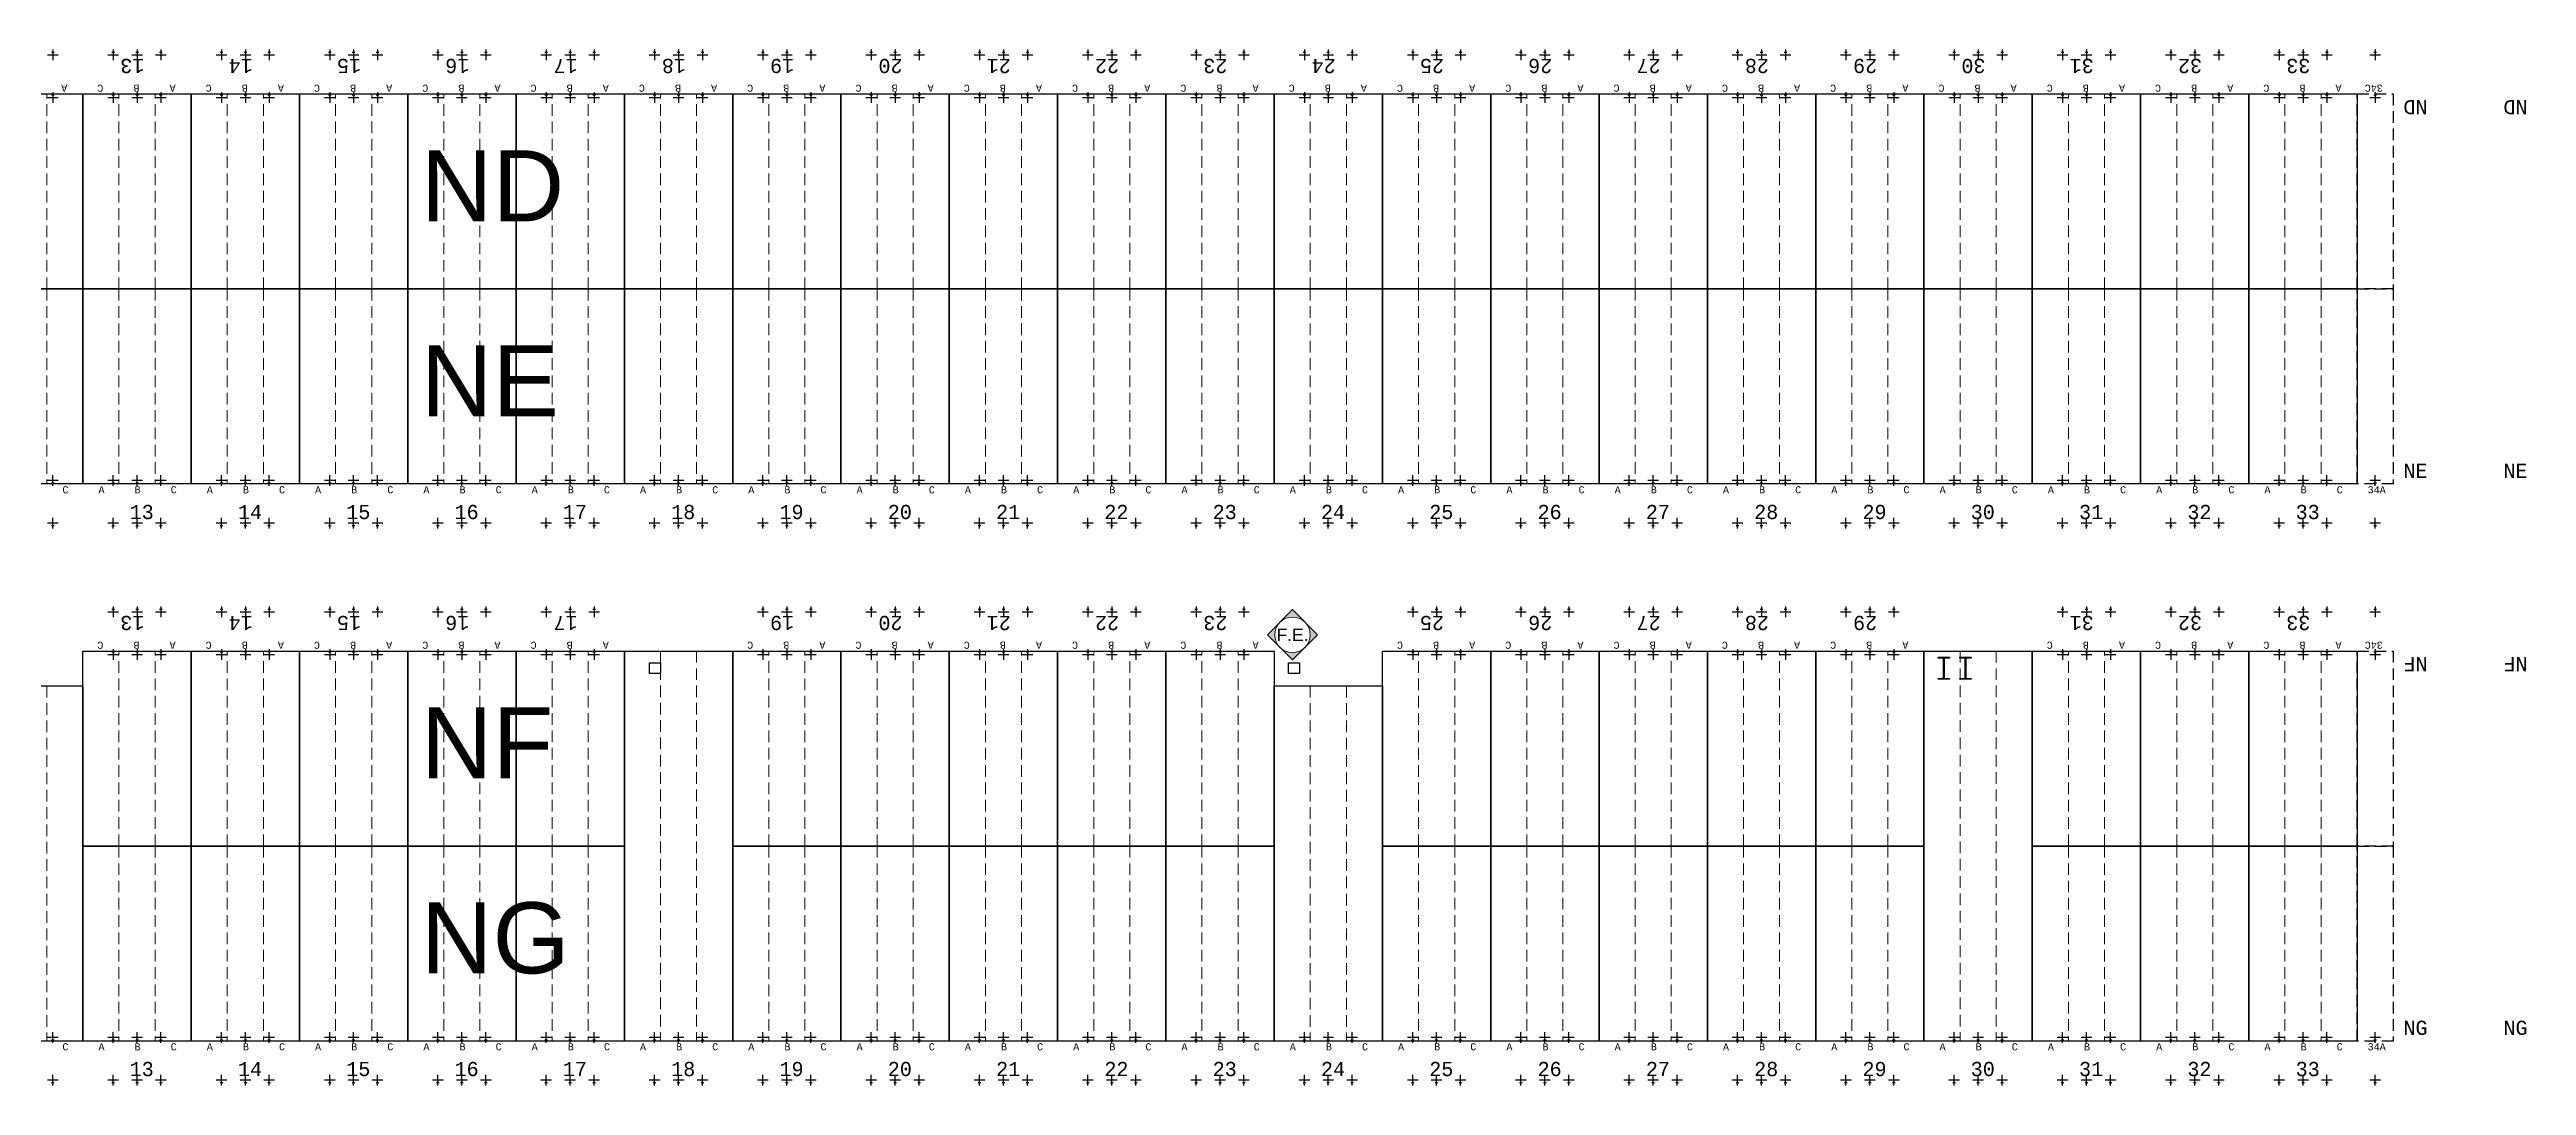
# Model space of a CAD drawing. Header units: inches. Extents: x -233729 to 737493, y -275239 to 196021.
# Drawn here: x 401999 to 471710, y 71302 to 100447 of the extents above; entities that cross this region are included whole.
import ezdxf
from ezdxf.enums import TextEntityAlignment as Align

# ---------------------------------------------------------------- set-up
doc = ezdxf.new("R2010")
doc.units = ezdxf.units.IN
doc.header["$MEASUREMENT"] = 0
doc.linetypes.add('DASHED', pattern=[0.75, 0.5, -0.25])
for name, color, linetype in [('_FL_NEW WH_WALLS', 1, 'Continuous'), ('Bin location transponder', 250, 'Continuous'), ('WF exist equipment', 6, 'Continuous'), ('WF_numbers', 6, 'Continuous')]:
    doc.layers.add(name, color=color, linetype=linetype)
for name, color, linetype, lineweight in [('WF buffer', 1, 'DASHED', 30), ('WF dimensions', 3, 'Continuous', 30), ('WF transponder', 3, 'Continuous', 30), ('WF_bay', 5, 'Continuous', 30), ('WF_sketch_stock_areas', 30, 'Continuous', 30), ('WF_text', 252, 'Continuous', 30)]:
    doc.layers.add(name, color=color, linetype=linetype, lineweight=lineweight)
doc.styles.add('ARIAL', font='arial.ttf')
doc.styles.add('WF_txt', font='consola.ttf')
doc.styles.add('WF_txt_notes', font='arial.ttf')

# ---------------------------------------------------------------- blocks, each defined once
blk = doc.blocks.new('A$C61e42c62')
at = {"layer": '_FL_NEW WH_WALLS'}
for points in [[(-353.9999997187406, 6113.945361435412), (-365.9999997187406, 6113.94536143169), (-365.9999997168779, 6125.945361431688), (-353.9999997187406, 6125.945361435412)], [(354.0000002831221, 6113.945361435412), (342.000000283122, 6113.94536143169), (342.0000002812594, 6125.945361431688), (354.0000002812594, 6125.945361431688)]]:
    blk.add_lwpolyline(points, close=True, dxfattribs=at)
for points in [[(1068.000000281259, 6132.185361433774), (1074.42750027962, 6132.185361433774), (1074.427500283345, 6131.225361432879), (1069.092500282451, 6131.225361432879, 0.4142135623730951), (1068.302500281483, 6130.435361433774), (1068.302500283345, 6109.455361429602, 0.4142135623730951), (1069.092500282451, 6108.665361430496), (1074.427500283345, 6108.665361434221), (1074.427500283345, 6107.705361433326), (1061.572500282898, 6107.705361433326), (1061.572500282898, 6108.665361434221), (1066.907500280067, 6108.665361434221, 0.4142135623730951), (1067.697500281036, 6109.455361433326), (1067.697500282898, 6130.435361433774, 0.4142135623730951), (1066.90750028193, 6131.225361432879), (1061.572500282898, 6131.225361432879), (1061.572500282898, 6132.185361433774), (1068.000000281259, 6132.185361433774)], [(1092.000000281259, 6132.185361433774), (1098.427500281483, 6132.185361433774), (1098.427500281483, 6131.225361432879), (1093.092500282451, 6131.225361432879, 0.4142135623730951), (1092.302500281483, 6130.435361433774), (1092.302500281483, 6109.455361429602, 0.4142135623730951), (1093.092500282451, 6108.665361430496), (1098.427500281483, 6108.665361434221), (1098.427500281483, 6107.705361433326), (1085.572500281036, 6107.705361433326), (1085.572500281036, 6108.665361434221), (1090.90750028193, 6108.665361434221, 0.4142135623730951), (1091.697500282898, 6109.455361433326), (1091.697500282898, 6130.435361433774, 0.4142135623730951), (1090.90750028193, 6131.225361432879), (1085.572500281036, 6131.225361432879), (1085.572500282898, 6132.185361433774), (1092.000000281259, 6132.185361433774)]]:
    blk.add_lwpolyline(points, format="xyb", dxfattribs=at)
blk = doc.blocks.new('Bin location transponder')
at = {"layer": 'Bin location transponder', "color": 3, "lineweight": 30}
for p, q in [((-600, 0), (600, 0)), ((-150, 300), (150, 300)), ((0, 600), (0, -600))]:
    blk.add_line(p, q, dxfattribs=at)
blk = doc.blocks.new('WF 10x18ft bay')
at = {"layer": 'WF_bay', "linetype": 'DASHED', "lineweight": 5, "ltscale": 650}
for p, q in [((1015.99999833107, 5486.400000327824), (1015.99999833107, 0)), ((2031.999998331071, 5486.400000625849), (2031.999998331071, 0))]:
    blk.add_line(p, q, dxfattribs=at)
at = {"layer": 'WF_bay'}
blk.add_lwpolyline([(-1.668929599e-06, 5486.400000029802), (3047.999998331071, 5486.399999970197), (3047.999999940396, 0), (0, 0)], close=True, dxfattribs=at)
at = {"layer": 'WF transponder', "xscale": 0.25, "yscale": 0.25, "zscale": 0.25, "rotation": 180.0000000062352}
for p in [(849.9999999701978, 100), (1523.999999970198, 100), (2197.999999970198, 100), (849.9999999701978, -1100), (1523.999999970198, -1100), (2197.999999970198, -1100)]:
    blk.add_blockref('Bin location transponder', p, dxfattribs=at)
at = {"layer": 'WF_numbers', "linetype": 'DASHED', "char_height": 200, "attachment_point": 1, "rotation": 1.0275998055671315e-09, "style": 'WF_txt'}
for s, insert in [('A', (439.4118607044218, -62.35349732637406, -723.2652933599893)), ('B', (1455.411860585212, -62.3534973859787, -723.2652933599893)), ('C', (2471.411860406399, -62.3534973859787, -723.2652933599893))]:
    blk.add_mtext_dynamic_manual_height_columns(s, width=423.5307577799235, gutter_width=2117.653788942844, heights=[0], dxfattribs=dict(at, insert=insert))
blk = doc.blocks.new('WF 10x36ft bay')
at = {"layer": 'WF_bay', "linetype": 'DASHED', "lineweight": 5, "ltscale": 650}
for p, q in [((1015.999998271465, 10972.80000013024), (1015.999998271465, 0)), ((2031.999998271465, 10972.80000029029), (2031.999998486042, 3.97364298e-08))]:
    blk.add_line(p, q, dxfattribs=at)
at = {"layer": 'WF_bay'}
blk.add_lwpolyline([(-1.7285346985e-06, 10972.79999997019), (3047.999998271465, 10972.8000000298), (3048, 5.96046448e-08), (0, 0)], close=True, dxfattribs=at)
at = {"layer": 'WF transponder', "xscale": 0.25, "yscale": 0.25, "zscale": 0.25, "rotation": 180.0000000062352}
for p in [(850, 100.0000000298023), (1524, 100.0000000298023), (2198, 100.0000000298023), (850, -1099.999999970197), (1524, -1099.999999970197), (2198, -1099.999999970197)]:
    blk.add_blockref('Bin location transponder', p, dxfattribs=at)
at = {"layer": 'WF_numbers', "linetype": 'DASHED', "char_height": 200, "attachment_point": 1, "rotation": 1.0496472215237655e-09, "style": 'WF_txt'}
for s, insert in [('A', (439.4118607044218, -62.35349726676941, -723.2652933599893)), ('B', (1455.411860585212, -62.35349732637406, -723.2652933599893)), ('C', (2471.411860406399, -62.35349732637406, -723.2652933599893))]:
    blk.add_mtext_dynamic_manual_height_columns(s, width=423.5307577799235, gutter_width=2117.653788942844, heights=[0], dxfattribs=dict(at, insert=insert))
blk = doc.blocks.new('WF 40x216in buffer')
at = {"layer": 'WF buffer', "ltscale": 650}
blk.add_lwpolyline([(-5.96046448e-08, 5486.399999999999), (1016, 5486.399999999999), (1016, 0), (0, 0)], close=True, dxfattribs=at)
at = {"layer": 'WF transponder', "xscale": 0.25, "yscale": 0.25, "zscale": 0.25, "rotation": 180.0000000062352}
for p in [(508, 100), (508, -1100)]:
    blk.add_blockref('Bin location transponder', p, dxfattribs=at)
blk = doc.blocks.new('F.E.')
at = {"layer": 'WF dimensions', "transparency": 33554687}
h = blk.add_hatch(color=7, dxfattribs=at)
h.dxf.hatch_style = 1
h.paths.add_polyline_path([(1153007.375168204, 1003175.601037025), (1152653.821777701, 1003529.154427707, -0.198912367379658), (1152800.268387139, 1003175.601037085, -0.1989123673906116), (1152653.821777642, 1002822.047646403)])
h.paths.add_polyline_path([(1152300.26838696, 1003882.707818269), (1151946.714996397, 1003529.154427767, -0.4142135623730951), (1152653.821777701, 1003529.154427707)])
h.paths.add_polyline_path([(1151800.26838696, 1003175.601037144, -0.198912367379658), (1151946.714996397, 1003529.154427767), (1151593.161605835, 1003175.601037025), (1151946.714996397, 1002822.047646403, -0.1989123673906115)])
h.paths.add_polyline_path([(1152653.821777642, 1002822.047646403, -0.4142135623484061), (1151946.714996397, 1002822.047646403), (1152300.26838702, 1002468.494255841)])
at = {"layer": 'WF dimensions', "color": 7, "lineweight": 5}
blk.add_lwpolyline([(1152300.268387079, 1002468.4942559), (1153007.375168264, 1003175.601037025), (1152300.26838702, 1003882.707818269), (1151593.161605835, 1003175.601037085)], close=True, dxfattribs=at)
blk.add_circle((1152300.268387079, 1003175.601037085), 500.0000000654701, dxfattribs=at)
at = {"layer": 'WF dimensions', "color": 7, "style": 'ARIAL'}
blk.add_text('F.E.', height=350, dxfattribs=at).set_placement((1152300.268387079, 1003175.601037085), align=Align.MIDDLE_CENTER)
blk = doc.blocks.new('WF 10x34ft bay')
at = {"layer": 'WF_bay', "linetype": 'DASHED', "lineweight": 5, "ltscale": 650}
for p, q in [((1143863.299148142, 971519.9700863363, -162219.4367999999), (1143863.299147725, 981509.9299934508, -162219.4367999999)), ((1144879.29914844, 971519.9700864555, -162219.4367999999), (1144879.299147963, 981509.92999357, -162219.4367999999))]:
    blk.add_line(p, q, dxfattribs=at)
at = {"layer": 'WF_bay', "elevation": -162219.4367999999}
blk.add_lwpolyline([(1145895.299147963, 971519.9700864555), (1142847.299147963, 971519.9700862769), (1142847.299146175, 981509.9299935105), (1145895.299146175, 981509.9299935105)], close=True, dxfattribs=at)
at = {"layer": 'WF transponder', "xscale": 0.25, "yscale": 0.25, "zscale": 0.25}
for p in [(1143697.299146175, 982609.9299935105, -162219.4367999999), (1144371.299146175, 982609.9299934506, -162219.4367999999), (1145045.299146115, 982609.9299935105, -162219.4367999999), (1143697.299146175, 981409.9299934508, -162219.4367999999), (1144371.299146175, 981409.9299934508, -162219.4367999999), (1145045.299146175, 981409.92999357, -162219.4367999999)]:
    blk.add_blockref('Bin location transponder', p, dxfattribs=at)
at = {"layer": 'WF_numbers', "linetype": 'DASHED', "char_height": 200, "attachment_point": 1, "rotation": 180.0000000011019, "style": 'WF_txt'}
for s, insert in [('C', (1143423.887285769, 981572.2834908962, -162942.7020933599)), ('B', (1144439.88728565, 981572.2834908369, -162942.7020933599)), ('A', (1145455.887285471, 981572.2834907771, -162942.7020933599))]:
    blk.add_mtext_dynamic_manual_height_columns(s, width=423.5307577799235, gutter_width=2117.653788942844, heights=[0], dxfattribs=dict(at, insert=insert))

msp = doc.modelspace()

# ---------------------------------------------------------------- block references
at = {"layer": '_FL_NEW WH_WALLS', "color": 0, "xscale": 25.39999999990112, "yscale": 25.39999999990112, "zscale": 25.39999999990112}
msp.add_blockref('A$C61e42c62', (428185.3373912428, -72406.61113022019, -162219.4367999999), dxfattribs=at)
at = {"layer": 'WF dimensions'}
msp.add_blockref('F.E.', (-715318.0921859945, -919194.3221650112, 162219.4367999999), dxfattribs=at)
at = {"layer": 'WF exist equipment', "color": 7, "true_color": 0xffffff, "rotation": 180}
for p in [(1545785.036548177, 1054061.890888871), (1582361.036548117, 1054061.890888931)]:
    msp.add_blockref('WF 10x34ft bay', p, dxfattribs=at)
at = {"layer": 'WF_sketch_stock_areas'}
for name, p, rotation in [('WF 10x18ft bay', (402937.7373952661, 99196.56105995305, -162219.4367999999), 179.9999999999069), ('WF 10x18ft bay', (405985.7373952662, 99196.56106001262, -162219.4367999999), 179.9999999999069), ('WF 10x18ft bay', (409033.7373953258, 99196.56106001262, -162219.4367999999), 179.9999999999069), ('WF 10x18ft bay', (412081.7373952662, 99196.56106001262, -162219.4367999999), 179.9999999999069), ('WF 10x18ft bay', (415129.7373953258, 99196.56106001262, -162219.4367999999), 179.9999999999069), ('WF 10x18ft bay', (418177.7373952662, 99196.56106007224, -162219.4367999999), 179.9999999999069), ('WF 10x18ft bay', (421225.7373952662, 99196.56106007224, -162219.4367999999), 179.9999999999069), ('WF 10x18ft bay', (424273.7373953258, 99196.56106001262, -162219.4367999999), 179.9999999999069), ('WF 10x18ft bay', (427321.7373952662, 99196.56106001262, -162219.4367999999), 179.9999999999069), ('WF 10x18ft bay', (430369.7373952662, 99196.56106007224, -162219.4367999999), 179.9999999999069), ('WF 10x18ft bay', (433417.7373952662, 99196.56106001262, -162219.4367999999), 179.9999999999069), ('WF 10x18ft bay', (436465.7373952662, 99196.56106007224, -162219.4367999999), 179.9999999999069), ('WF 10x18ft bay', (439513.7373952662, 99196.56106007224, -162219.4367999999), 179.9999999999069), ('WF 10x18ft bay', (442561.7373952662, 99196.56106001262, -162219.4367999999), 179.9999999999069), ('WF 10x18ft bay', (445609.7373953258, 99196.56106001262, -162219.4367999999), 179.9999999999069), ('WF 10x18ft bay', (448657.7373952662, 99196.56106007224, -162219.4367999999), 179.9999999999069), ('WF 10x18ft bay', (451705.7373952662, 99196.56106007224, -162219.4367999999), 179.9999999999069), ('WF 10x18ft bay', (454753.7373953257, 99196.56106007224, -162219.4367999999), 179.9999999999069), ('WF 10x18ft bay', (457801.7373952662, 99196.56106001262, -162219.4367999999), 179.9999999999069), ('WF 10x18ft bay', (460849.7373952661, 99196.56106001262, -162219.4367999999), 179.9999999999069), ('WF 10x18ft bay', (463897.7373952662, 99196.56106001262, -162219.4367999999), 179.9999999999069), ('WF 10x18ft bay', (466945.7373953258, 99196.56106001262, -162219.4367999999), 179.9999999999069), ('WF 40x216in buffer', (467961.7373937165, 99196.56094062453, -162219.4367999999), 180.0000000000252), ('WF 10x18ft bay', (405985.7373986637, 83524.76110077028, -162219.4367999999), 179.9999999999069), ('WF 10x18ft bay', (409033.7373986637, 83524.76110071068, -162219.4367999999), 179.9999999999069), ('WF 10x18ft bay', (412081.7373986636, 83524.76110071068, -162219.4367999999), 179.9999999999069), ('WF 10x18ft bay', (415129.7373987232, 83524.76110071068, -162219.4367999999), 179.9999999999069), ('WF 10x18ft bay', (418177.7373986636, 83524.76110077028, -162219.4367999999), 179.9999999999069), ('WF 10x18ft bay', (424273.7373987233, 83524.76110077028, -162219.4367999999), 179.9999999999069), ('WF 10x18ft bay', (427321.7373986637, 83524.76110071068, -162219.4367999999), 179.9999999999069), ('WF 10x18ft bay', (430369.7373986636, 83524.76110077028, -162219.4367999999), 179.9999999999069), ('WF 10x18ft bay', (433417.7373986636, 83524.76110071068, -162219.4367999999), 179.9999999999069), ('WF 10x18ft bay', (436465.7373987233, 83524.76110077028, -162219.4367999999), 179.9999999999069), ('WF 10x18ft bay', (442561.7373986637, 83524.76110071068, -162219.4367999999), 179.9999999999069), ('WF 10x18ft bay', (445609.7373987232, 83524.76110071068, -162219.4367999999), 179.9999999999069), ('WF 10x18ft bay', (448657.7373986636, 83524.76110077028, -162219.4367999999), 179.9999999999069), ('WF 10x18ft bay', (451705.7373986637, 83524.76110077028, -162219.4367999999), 179.9999999999069), ('WF 10x18ft bay', (454753.7373986637, 83524.76110077028, -162219.4367999999), 179.9999999999069), ('WF 10x18ft bay', (460849.7373986637, 83524.76110071068, -162219.4367999999), 179.9999999999069), ('WF 10x18ft bay', (463897.7373987232, 83524.76110071068, -162219.4367999999), 179.9999999999069), ('WF 10x18ft bay', (466945.7373986637, 83524.76110071068, -162219.4367999999), 179.9999999999069), ('WF 40x216in buffer', (467961.7373971735, 83524.76098144178, -162219.4367999999), 180.0000000004213)]:
    msp.add_blockref(name, p, dxfattribs=dict(at, rotation=rotation))
for name, p in [('WF 10x18ft bay', (399889.737398604, 88223.76085460308, -162219.4367999999)), ('WF 10x18ft bay', (402937.737398604, 88223.7608546627, -162219.4367999999)), ('WF 10x18ft bay', (405985.737398604, 88223.7608546627, -162219.4367999999)), ('WF 10x18ft bay', (409033.737398604, 88223.7608546627, -162219.4367999999)), ('WF 10x18ft bay', (412081.7373986636, 88223.7608546627, -162219.4367999999)), ('WF 10x18ft bay', (415129.737398604, 88223.7608547223, -162219.4367999999)), ('WF 10x18ft bay', (418177.737398604, 88223.7608547223, -162219.4367999999)), ('WF 10x18ft bay', (421225.7373986637, 88223.7608546627, -162219.4367999999)), ('WF 10x18ft bay', (424273.737398604, 88223.7608546627, -162219.4367999999)), ('WF 10x18ft bay', (427321.737398604, 88223.7608547223, -162219.4367999999)), ('WF 10x18ft bay', (430369.737398604, 88223.7608546627, -162219.4367999999)), ('WF 10x18ft bay', (433417.7373986636, 88223.7608546627, -162219.4367999999)), ('WF 10x18ft bay', (436465.737398604, 88223.7608546627, -162219.4367999999)), ('WF 10x18ft bay', (439513.737398604, 88223.76085460308, -162219.4367999999)), ('WF 10x18ft bay', (442561.737398604, 88223.7608546627, -162219.4367999999)), ('WF 10x18ft bay', (445609.737398604, 88223.7608546627, -162219.4367999999)), ('WF 10x18ft bay', (448657.737398604, 88223.7608547223, -162219.4367999999)), ('WF 10x18ft bay', (451705.737398604, 88223.7608546627, -162219.4367999999)), ('WF 10x18ft bay', (454753.737398604, 88223.7608546627, -162219.4367999999)), ('WF 10x18ft bay', (457801.737398604, 88223.7608546627, -162219.4367999999)), ('WF 10x18ft bay', (460849.7373986637, 88223.7608546627, -162219.4367999999)), ('WF 10x18ft bay', (463897.737398604, 88223.7608546627, -162219.4367999999)), ('WF 40x216in buffer', (466945.7373946105, 88223.76094055301, -162219.4367999999)), ('WF 10x36ft bay', (418177.7374004518, 72551.96111178522, -162219.4367999999)), ('WF 10x36ft bay', (454753.7374004518, 72551.96099805956, -162219.4367999999)), ('WF 10x18ft bay', (402937.7374020611, 72551.96089542036, -162219.4367999999)), ('WF 10x18ft bay', (405985.7374020015, 72551.96089536077, -162219.4367999999)), ('WF 10x18ft bay', (409033.7374020015, 72551.96089536077, -162219.4367999999)), ('WF 10x18ft bay', (412081.7374020611, 72551.96089536077, -162219.4367999999)), ('WF 10x18ft bay', (415129.7374020015, 72551.96089542036, -162219.4367999999)), ('WF 10x18ft bay', (421225.7374020015, 72551.96089536077, -162219.4367999999)), ('WF 10x18ft bay', (424273.7374020611, 72551.96089536077, -162219.4367999999)), ('WF 10x18ft bay', (427321.7374020015, 72551.96089536077, -162219.4367999999)), ('WF 10x18ft bay', (430369.7374020015, 72551.96089536077, -162219.4367999999)), ('WF 10x18ft bay', (433417.7374020015, 72551.96089536077, -162219.4367999999)), ('WF 10x18ft bay', (439513.7374020015, 72551.96089530115, -162219.4367999999)), ('WF 10x18ft bay', (442561.7374020015, 72551.96089536077, -162219.4367999999)), ('WF 10x18ft bay', (445609.7374020015, 72551.96089536077, -162219.4367999999)), ('WF 10x18ft bay', (448657.7374020015, 72551.96089542036, -162219.4367999999)), ('WF 10x18ft bay', (451705.7374020015, 72551.96089536077, -162219.4367999999)), ('WF 10x18ft bay', (457801.7374020015, 72551.96089536077, -162219.4367999999)), ('WF 10x18ft bay', (460849.7374020611, 72551.96089536077, -162219.4367999999)), ('WF 10x18ft bay', (463897.7374020015, 72551.96089536077, -162219.4367999999)), ('WF 40x216in buffer', (466945.7373980676, 72551.96098137027, -162219.4367999999))]:
    msp.add_blockref(name, p, dxfattribs=at)

# ---------------------------------------------------------------- texts
at = {"layer": 'WF_numbers', "linetype": 'DASHED', "style": 'WF_txt'}
for s, width, insert, char_height, attachment_point, rotation in [('13', 423.5307577885687, (404669.0568380152, 99784.48672080164, -162219.4367999999), 400, 1, 180.00000000030892), ('14', 423.5307577885687, (407717.0568380152, 99784.48672074203, -162219.4367999999), 400, 1, 180.00000000030892), ('15', 423.5307577885687, (410765.0568380748, 99784.48672068244, -162219.4367999999), 400, 1, 180.00000000030892), ('16', 423.5307577885687, (413813.0568380152, 99784.48672074203, -162219.4367999999), 400, 1, 180.00000000030892), ('17', 423.5307577885687, (416861.0568380748, 99784.48672074203, -162219.4367999999), 400, 1, 180.00000000030892), ('18', 423.5307577885687, (419909.0568380748, 99784.48672074203, -162219.4367999999), 400, 1, 180.00000000030892), ('19', 423.5307577885687, (422957.0568381344, 99784.48672074203, -162219.4367999999), 400, 1, 180.00000000030892), ('20', 423.5307577885687, (426005.0568381344, 99784.48672080164, -162219.4367999999), 400, 1, 180.00000000030892), ('21', 423.5307577885687, (429053.0568381345, 99784.48672068244, -162219.4367999999), 400, 1, 180.00000000030892), ('22', 423.5307577885687, (432101.056838194, 99784.48672074203, -162219.4367999999), 400, 1, 180.00000000030892), ('23', 423.5307577885687, (435149.056838194, 99784.48672074203, -162219.4367999999), 400, 1, 180.00000000030892), ('24', 423.5307577885687, (438197.056838194, 99784.48672074203, -162219.4367999999), 400, 1, 180.00000000030892), ('25', 423.5307577885687, (441245.0568381941, 99784.48672074203, -162219.4367999999), 400, 1, 180.00000000030892), ('26', 423.5307577885687, (444293.0568382536, 99784.48672080164, -162219.4367999999), 400, 1, 180.00000000030892), ('27', 423.5307577885687, (447341.0568382536, 99784.48672074203, -162219.4367999999), 400, 1, 180.00000000030892), ('28', 423.5307577885687, (450389.0568382536, 99784.48672080164, -162219.4367999999), 400, 1, 180.00000000030892), ('29', 423.5307577885687, (453437.0568383132, 99784.48672080164, -162219.4367999999), 400, 1, 180.00000000030892), ('30', 423.5307577885687, (456485.0568383132, 99784.48672074203, -162219.4367999999), 400, 1, 180.00000000030892), ('31', 423.5307577885687, (459533.0568383132, 99784.48672074203, -162219.4367999999), 400, 1, 180.00000000030892), ('32', 423.5307577885687, (462581.0568383132, 99784.48672080164, -162219.4367999999), 400, 1, 180.00000000030892), ('33', 423.5307577885687, (465629.0568383728, 99784.48672074203, -162219.4367999999), 400, 1, 180.00000000030892), ('34C', 423.5307577799235, (467667.0221340453, 99258.91443687801, -162942.7020933599), 200, 1, 180.00000000134136), ('ND', 423.5307577885687, (468247.6789040362, 98624.08992207175, -486658.3103999997), 400, 3, 179.9999999993851), ('ND', 423.5307577885687, (471739.7958946024, 98624.08992350225, -324438.8735999998), 400, 1, 180.00000000030892), ('34A', 423.5307577799235, (467240.4525019919, 88161.40744322662, -162942.7020933599), 200, 1, 1.0290092817431533e-09), ('13', 423.5307577885687, (404669.056837002, 84112.6867615593, -162219.4367999999), 400, 1, 180.00000000030892), ('14', 423.5307577885687, (407717.056837002, 84112.6867616189, -162219.4367999999), 400, 1, 180.00000000030892), ('15', 423.5307577885687, (410765.0568370615, 84112.6867615593, -162219.4367999999), 400, 1, 180.00000000030892), ('16', 423.5307577885687, (413813.0568370615, 84112.6867616189, -162219.4367999999), 400, 1, 180.00000000030892), ('17', 423.5307577885687, (416861.0568370615, 84112.6867616189, -162219.4367999999), 400, 1, 180.00000000030892), ('19', 423.5307577885687, (422957.0568371211, 84112.6867615593, -162219.4367999999), 400, 1, 180.00000000030892), ('20', 423.5307577885687, (426005.0568371211, 84112.6867616189, -162219.4367999999), 400, 1, 180.00000000030892), ('21', 423.5307577885687, (429053.0568371211, 84112.6867615593, -162219.4367999999), 400, 1, 180.00000000030892), ('22', 423.5307577885687, (432101.0568371211, 84112.6867616189, -162219.4367999999), 400, 1, 180.00000000030892), ('23', 423.5307577885687, (435149.0568371807, 84112.6867616189, -162219.4367999999), 400, 1, 180.00000000030892), ('25', 423.5307577885687, (441245.0568371808, 84112.6867616189, -162219.4367999999), 400, 1, 180.00000000030892), ('26', 423.5307577885687, (444293.0568371807, 84112.6867615593, -162219.4367999999), 400, 1, 180.00000000030892), ('27', 423.5307577885687, (447341.0568372403, 84112.6867615593, -162219.4367999999), 400, 1, 180.00000000030892), ('28', 423.5307577885687, (450389.0568372404, 84112.6867615593, -162219.4367999999), 400, 1, 180.00000000030892), ('29', 423.5307577885687, (453437.0568372404, 84112.6867616189, -162219.4367999999), 400, 1, 180.00000000030892), ('31', 423.5307577885687, (459533.0568372999, 84112.6867616189, -162219.4367999999), 400, 1, 180.00000000030892), ('32', 423.5307577885687, (462581.0568373, 84112.6867616189, -162219.4367999999), 400, 1, 180.00000000030892), ('33', 423.5307577885687, (465629.0568373596, 84112.6867616189, -162219.4367999999), 400, 1, 180.00000000030892), ('34C', 423.5307577799235, (467667.0221375023, 83587.11447769527, -162942.7020933599), 200, 1, 180.00000000134136), ('NF', 423.5307577885687, (468247.6789040362, 82952.28996282941, -486658.3103999997), 400, 3, 179.9999999993851), ('NF', 423.5307577885687, (471739.7958945428, 82952.28996431951, -324438.8735999998), 400, 1, 180.00000000030892), ('34A', 423.5307577799235, (467240.4525054489, 72489.60748410349, -162942.7020933599), 200, 1, 1.0290092817431533e-09)]:
    msp.add_mtext_dynamic_manual_height_columns(s, width=width, gutter_width=2117.653788942844, heights=[0], dxfattribs=dict(at, insert=insert, char_height=char_height, attachment_point=attachment_point, rotation=rotation))
for s, width, gutter_width, insert, char_height, attachment_point in [('NE', 423.5307577885686, 2117.653788942843, (468247.6789117848, 88796.23196053627, -486658.3103999997), 399.9999999999998, 1), ('NE', 423.5307577885686, 2117.653788942843, (471739.7958865558, 88796.23196071507, -324438.8735999998), 400, 3), ('13', 423.5307577885687, 2117.653788942844, (404254.4176367317, 87635.83518600588, -162219.4367999999), 400, 1), ('14', 423.5307577885687, 2117.653788942844, (407302.4176366721, 87635.83518594629, -162219.4367999999), 400, 1), ('15', 423.5307577885687, 2117.653788942844, (410350.4176364935, 87635.83518600588, -162219.4367999999), 400, 1), ('16', 423.5307577885687, 2117.653788942844, (413398.4176363742, 87635.83518594629, -162219.4367999999), 400, 1), ('17', 423.5307577885687, 2117.653788942844, (416446.4176363146, 87635.83518600588, -162219.4367999999), 400, 1), ('18', 423.5307577885687, 2117.653788942844, (419494.4176361953, 87635.83518594629, -162219.4367999999), 400, 1), ('19', 423.5307577885687, 2117.653788942844, (422542.4176360165, 87635.83518600588, -162219.4367999999), 400, 1), ('20', 423.5307577885687, 2117.653788942844, (425590.4176359569, 87635.83518594629, -162219.4367999999), 400, 1), ('21', 423.5307577885687, 2117.653788942844, (428638.4176358377, 87635.83518600588, -162219.4367999999), 400, 1), ('22', 423.5307577885687, 2117.653788942844, (431686.4176357184, 87635.83518600588, -162219.4367999999), 400, 1), ('23', 423.5307577885687, 2117.653788942844, (434734.4176355992, 87635.83518600588, -162219.4367999999), 400, 1), ('24', 423.5307577885687, 2117.653788942844, (437782.4176354801, 87635.83518600588, -162219.4367999999), 400, 1), ('25', 423.5307577885687, 2117.653788942844, (440830.417635361, 87635.83518600588, -162219.4367999999), 400, 1), ('26', 423.5307577885687, 2117.653788942844, (443878.4176352416, 87635.83518600588, -162219.4367999999), 400, 1), ('27', 423.5307577885687, 2117.653788942844, (446926.4176351224, 87635.83518600588, -162219.4367999999), 400, 1), ('28', 423.5307577885687, 2117.653788942844, (449974.4176350628, 87635.83518600588, -162219.4367999999), 400, 1), ('29', 423.5307577885687, 2117.653788942844, (453022.417634884, 87635.83518594629, -162219.4367999999), 400, 1), ('30', 423.5307577885687, 2117.653788942844, (456070.4176348243, 87635.83518600588, -162219.4367999999), 400, 1), ('31', 423.5307577885687, 2117.653788942844, (459118.4176347051, 87635.83518594629, -162219.4367999999), 400, 1), ('32', 423.5307577885687, 2117.653788942844, (462166.417634586, 87635.83518600588, -162219.4367999999), 400, 1), ('33', 423.5307577885687, 2117.653788942844, (465214.4176344668, 87635.83518594629, -162219.4367999999), 400, 1), ('NG', 423.5307577885686, 2117.653788942843, (468247.6789152418, 73124.43216955785, -486658.3103999997), 399.9999999999998, 1), ('NG', 423.5307577885686, 2117.653788942843, (471739.7958865558, 73124.4321701539, -324438.8735999998), 400, 3), ('13', 423.5307577885687, 2117.653788942844, (404254.4176389967, 71964.03522682312, -162219.4367999999), 400, 1), ('14', 423.5307577885687, 2117.653788942844, (407302.4176389371, 71964.03522682312, -162219.4367999999), 400, 1), ('15', 423.5307577885687, 2117.653788942844, (410350.4176387583, 71964.03522682312, -162219.4367999999), 400, 1), ('16', 423.5307577885687, 2117.653788942844, (413398.4176386987, 71964.03522682312, -162219.4367999999), 400, 1), ('17', 423.5307577885687, 2117.653788942844, (416446.4176385796, 71964.03522682312, -162219.4367999999), 400, 1), ('18', 423.5307577885687, 2117.653788942844, (419494.4176384603, 71964.03522682312, -162219.4367999999), 400, 1), ('19', 423.5307577885687, 2117.653788942844, (422542.4176382815, 71964.03522682312, -162219.4367999999), 400, 1), ('20', 423.5307577885687, 2117.653788942844, (425590.4176382219, 71964.03522682312, -162219.4367999999), 400, 1), ('21', 423.5307577885687, 2117.653788942844, (428638.4176381027, 71964.03522682312, -162219.4367999999), 400, 1), ('22', 423.5307577885687, 2117.653788942844, (431686.4176379835, 71964.03522682312, -162219.4367999999), 400, 1), ('23', 423.5307577885687, 2117.653788942844, (434734.4176378642, 71964.03522682312, -162219.4367999999), 400, 1), ('24', 423.5307577885687, 2117.653788942844, (437782.417637745, 71964.03522682312, -162219.4367999999), 400, 1), ('25', 423.5307577885687, 2117.653788942844, (440830.4176376258, 71964.03522676353, -162219.4367999999), 400, 1), ('26', 423.5307577885687, 2117.653788942844, (443878.4176375662, 71964.03522682312, -162219.4367999999), 400, 1), ('27', 423.5307577885687, 2117.653788942844, (446926.4176373874, 71964.03522676353, -162219.4367999999), 400, 1), ('28', 423.5307577885687, 2117.653788942844, (449974.4176373278, 71964.03522682312, -162219.4367999999), 400, 1), ('29', 423.5307577885687, 2117.653788942844, (453022.4176372086, 71964.03522676353, -162219.4367999999), 400, 1), ('30', 423.5307577885687, 2117.653788942844, (456070.4176370894, 71964.03522682312, -162219.4367999999), 400, 1), ('31', 423.5307577885687, 2117.653788942844, (459118.4176369702, 71964.03522676353, -162219.4367999999), 400, 1), ('32', 423.5307577885687, 2117.653788942844, (462166.417636851, 71964.03522682312, -162219.4367999999), 400, 1), ('33', 423.5307577885687, 2117.653788942844, (465214.4176367317, 71964.03522676353, -162219.4367999999), 400, 1)]:
    msp.add_mtext_dynamic_manual_height_columns(s, width=width, gutter_width=gutter_width, heights=[0], dxfattribs=dict(at, insert=insert, char_height=char_height, attachment_point=attachment_point))
at = {"layer": 'WF_text', "char_height": 2000, "attachment_point": 1, "style": 'WF_txt_notes'}
for s, insert in [('ND', (412450.2451827918, 97613.20038253194, -162581.0694466799)), ('NE', (412450.2451844011, 92126.80017733695, -162581.0694466799)), ('NF', (412450.2451861893, 81941.40042328957, -162581.0694466799)), ('NG', (412450.2451877986, 76455.00021803503, -162581.0694466799))]:
    msp.add_mtext_dynamic_manual_height_columns(s, width=1096.381504776775, gutter_width=2117.653788942844, heights=[0], dxfattribs=dict(at, insert=insert))

doc.saveas('drawing.dxf')
